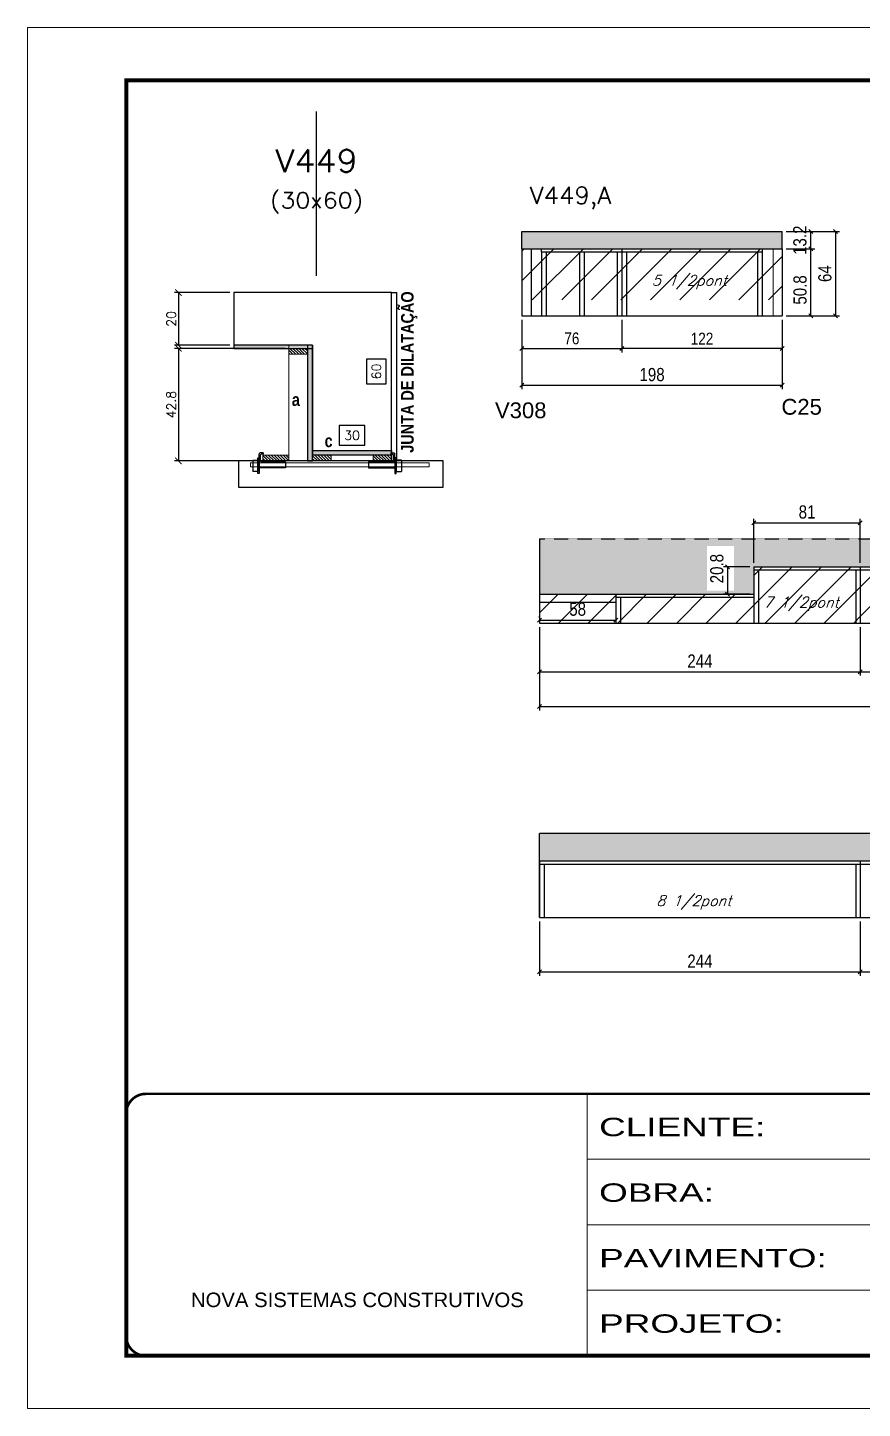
# Model space of a CAD drawing. Extents: x 137137 to 143418, y 10464 to 34486.
# Drawn here: x 138736 to 139371, y 27693 to 28743 of the extents above; entities that cross this region are included whole.
import ezdxf
from ezdxf.enums import TextEntityAlignment as Align

# ---------------------------------------------------------------- set-up
doc = ezdxf.new("R2010")
doc.units = 0
for name, pattern in [('CONTINUO', [0]), ('DASHED', [0.75, 0.5, -0.25]), ('HIDDEN', [0.375, 0.25, -0.125])]:
    doc.linetypes.add(name, pattern=pattern)
for name, color, linetype in [('5', 5, 'Continuous'), ('barrote', 251, 'Continuous'), ('COTA', 241, 'Continuous'), ('Cota Seção (2x)', 4, 'Continuous'), ('detalhes', 4, 'Continuous'), ('Painéis', 200, 'Continuous'), ('presilha', 1, 'Continuous'), ('Reaproveitamento', 251, 'Continuous'), ('SARR_2.2x7', 40, 'Continuous'), ('SARR_3.5x7', 81, 'Continuous'), ('texto', 7, 'Continuous'), ('Texto de Titulo', 7, 'Continuous'), ('Texto Qtd Sarr', 242, 'Continuous')]:
    doc.layers.add(name, color=color, linetype=linetype)
for name, color, linetype, lineweight in [('CONCRETO', 251, 'Continuous', 25), ('Folhas', 255, 'Continuous', 9), ('Hachura', 251, 'Continuous', 9), ('Madeira', 126, 'Continuous', 18), ('Sarr 2.2x7', 40, 'Continuous', 9), ('SARRAFO DE PRESSAO', 251, 'DASHED', 9), ('SCO-___-LAJ', 2, 'Continuous', 0), ('Texto Seção', 7, 'Continuous', 15)]:
    doc.layers.add(name, color=color, linetype=linetype, lineweight=lineweight)
doc.styles.add('ARIAL', font='arial.ttf')
doc.styles.add('COTA TECNICA', font='techl___.ttf', dxfattribs={"height": 10})
doc.styles.add('COTA TECNICA-50', font='techl___.ttf', dxfattribs={"height": 9})
doc.styles.add('REGUA-120', font='ROMANS.shx', dxfattribs={"height": 15})
doc.styles.add('Romans', font='romans.shx')
doc.styles.get("Standard").update_dxf_attribs({"font": 'arial.ttf'})
doc.styles.add('TECNICA', font='techb___.ttf', dxfattribs={"height": 10})
doc.styles.add('Tecnologia', font='')
doc.styles.get('Tecnologia').set_extended_font_data('Forgotten Futurist')
doc.dimstyles.new('COTA PAINEL-50', dxfattribs={"dimtxt": 9, "dimasz": 3, "dimexe": 3, "dimexo": 3, "dimgap": 3, "dimtad": 1, "dimdec": 1, "dimzin": 12, "dimdsep": 46, "dimtxsty": 'COTA TECNICA-50', "dimblk1": 'OBLIQUE', "dimblk2": 'OBLIQUE', "dimsah": 1, "dimcen": 0.9, "dimclrd": 4, "dimclre": 4, "dimclrt": 240, "dimadec": 1, "dimazin": 3, "dimtfac": 1, "dimtdec": 1, "dimtmove": 0, "dimatfit": 3, "dimfxl": 1, "dimtolj": 1, "dimtzin": 12, "dimarcsym": 0})
doc.dimstyles.new('Cota Seção (2x)', dxfattribs={"dimtxt": 7, "dimasz": 5, "dimexe": 3, "dimexo": 3, "dimgap": 2, "dimtad": 3, "dimdec": 1, "dimlfac": 0.5, "dimzin": 12, "dimdsep": 46, "dimtxsty": 'Romans', "dimblk": 'ARCHTICK', "dimcen": 0, "dimclrd": 4, "dimclre": 4, "dimclrt": 1, "dimadec": 1, "dimazin": 3, "dimtfac": 1, "dimtdec": 1, "dimtmove": 0, "dimatfit": 3, "dimldrblk": 'OBLIQUE', "dimfxl": 1, "dimtolj": 1, "dimtzin": 12, "dimarcsym": 0})
doc.dimstyles.new('Cota Seção interna', dxfattribs={"dimtxt": 7, "dimasz": 6, "dimexe": 0.18, "dimexo": 2, "dimgap": -4, "dimtad": 3, "dimdec": 1, "dimlfac": 0.5, "dimzin": 12, "dimdsep": 46, "dimtxsty": 'Romans', "dimblk": 'ARCHTICK', "dimcen": 0.09, "dimse1": 1, "dimse2": 1, "dimsd1": 1, "dimsd2": 1, "dimclrd": 180, "dimclre": 5, "dimclrt": 1, "dimadec": 0, "dimazin": 3, "dimtfac": 1, "dimtdec": 1, "dimtofl": 0, "dimtmove": 0, "dimatfit": 3, "dimldrblk": 'ARCHTICK', "dimfxl": 1, "dimtolj": 1, "dimtzin": 0, "dimarcsym": 0})
doc.dimstyles.new('PAINEL', dxfattribs={"dimtxt": 10, "dimasz": 3, "dimexe": 3, "dimexo": 3, "dimgap": 3, "dimtad": 1, "dimdec": 1, "dimzin": 12, "dimdsep": 46, "dimtxsty": 'COTA TECNICA', "dimblk1": 'OBLIQUE', "dimblk2": 'OBLIQUE', "dimsah": 1, "dimcen": 0.9, "dimclrd": 4, "dimclre": 4, "dimclrt": 240, "dimadec": 1, "dimazin": 3, "dimtfac": 1, "dimtdec": 1, "dimtmove": 0, "dimatfit": 3, "dimfxl": 1, "dimtolj": 1, "dimtzin": 12, "dimarcsym": 0})
pattern_1 = [(45, (9121.077, 1521.906), (-11.2253202, 11.2253202), [])]

# ---------------------------------------------------------------- blocks, each defined once
blk = doc.blocks.new('9999999999')
at = {"color": 30, "linetype": 'CONTINUO'}
for p, q in [((98564.6, 34230.2), (98564.6, 34429.4)), ((98564.6, 34379.6), (99584, 34379.6)), ((98564.6, 34329.8), (99488, 34329.8)), ((98564.6, 34280), (99488, 34280))]:
    blk.add_line(p, q, dxfattribs=at)
at = {"color": 30, "linetype": 'CONTINUO', "const_width": 2}
blk.add_lwpolyline([(99584, 34230.2), (99584, 34414.4, 0.414214), (99569, 34429.4), (98229, 34429.4, 0.414214), (98214, 34414.4), (98214, 34245.2, 0.414214), (98229, 34230.2), (99584, 34230.2)], format="xyb", dxfattribs=at)
at = {"layer": 'Folhas'}
blk.add_lwpolyline([(98139, 34190.2), (99624, 34190.2), (99624, 35240.2), (98139, 35240.2)], close=True, dxfattribs=at)
at = {"layer": 'Folhas', "color": 30, "const_width": 3}
blk.add_lwpolyline([(98214, 34230.2), (99584, 34230.2), (99584, 35200.2), (98214, 35200.2)], close=True, dxfattribs=at)
at = {"color": 7, "linetype": 'Continuous', "ltscale": 5, "style": 'ARIAL'}
blk.add_text('NOVA SISTEMAS CONSTRUTIVOS', height=11.059, dxfattribs=at).set_placement((98263.2, 34267.2))
at = {"layer": 'Folhas', "color": 7, "style": 'Tecnologia', "width": 1.5}
for s, p in [('CLIENTE:', (98573.7, 34397.2)), ('OBRA:', (98573.7, 34347.3)), ('PAVIMENTO:', (98573.7, 34297.5)), ('PROJETO:', (98573.7, 34247.7))]:
    blk.add_text(s, height=14, dxfattribs=at).set_placement(p)
blk = doc.blocks.new('titulo1')
at = {"layer": 'Defpoints', "color": 252, "linetype": 'HIDDEN', "ltscale": 2}
blk.add_line((0, 0), (0, 125), dxfattribs=at)
at = {"layer": 'Defpoints', "style": 'Romans', "oblique": 15}
blk.add_attdef('FOLHA', text='', height=10, dxfattribs=at).set_placement((0, 15.6), align=Align.MIDDLE_CENTER)
at = {"layer": 'Texto Qtd Sarr', "color": 3, "style": 'Romans', "oblique": 15}
for tag, height, p in [('TITULO', 17, (0, 71.4)), ('SEÇÃO', 12, (0, 41.5))]:
    blk.add_attdef(tag, text='', height=height, dxfattribs=at).set_placement(p, align=Align.MIDDLE_CENTER)
blk = doc.blocks.new('PRESILHA METÁLICA 1')
at = {"layer": 'presilha'}
for p, q in [((7.5, 10.6), (7.5, 19.9)), ((12, 21), (8.6, 21)), ((9, 11.6), (9, 18.9)), ((12, 19.5), (9.6, 19.5)), ((12, 21), (12, 19.5)), ((0, 13), (6, 13)), ((0, 13), (0, 0)), ((6, 0), (0, 0)), ((6, 15.5), (7.5, 15.5)), ((6, -2.5), (6, 15.5)), ((6, 13), (6, 0)), ((7.5, 15.5), (7.5, -2.5)), ((37.5, 4.1), (7.5, 4.1)), ((37.5, 11), (9.6, 11)), ((37.5, 11), (37.5, 4.1)), ((7.5, -2.5), (6, -2.5))]:
    blk.add_line(p, q, dxfattribs=at)
for centre, radius, start, end in [((8.6, 19.9), 1.14, 90, 180), ((9.6, 18.9), 0.57, 90, 180), ((9.6, 11.6), 0.57, 180, 270)]:
    blk.add_arc(centre, radius, start, end, dxfattribs=at)
blk = doc.blocks.new('*D460')
at = {"layer": 'Cota Seção (2x)', "color": 180, "lineweight": -2, "transparency": 16777216}
for p, q in [((138992.3, 28440.4), (138972.9, 28440.4)), ((138972.9, 28440.4), (138972.9, 28425.4)), ((138992.3, 28425.4), (138992.3, 28440.4)), ((138972.9, 28425.4), (138992.3, 28425.4))]:
    blk.add_line(p, q, dxfattribs=at)
at = {"layer": 'Defpoints', "color": 0, "transparency": 16777216}
for p in [(138952.6, 28413.4), (139012.6, 28421.4), (139012.6, 28413.4)]:
    blk.add_point(p, dxfattribs=at)
at = {"layer": 'Cota Seção (2x)', "color": 1, "transparency": 16777216, "insert": (138982.6, 28432.9), "char_height": 7, "attachment_point": 5, "style": 'Romans'}
blk.add_mtext('\\A1;30', dxfattribs=at)
blk = doc.blocks.new('_ArchTick')
at = {"color": 0, "linetype": 'ByBlock', "const_width": 0.15}
blk.add_lwpolyline([(-0.5, -0.5), (0.5, 0.5)], dxfattribs=at)
blk = doc.blocks.new('*D470')
at = {"layer": 'COTA', "color": 4, "lineweight": -2, "transparency": 16777216}
for p, q in [((138931.6, 28499), (138847.5, 28499)), ((138850.5, 28499), (138850.5, 28413.4)), ((138931.6, 28413.4), (138847.5, 28413.4))]:
    blk.add_line(p, q, dxfattribs=at)
at = {"layer": 'Defpoints', "color": 0, "transparency": 16777216}
for p in [(138934.6, 28499), (138850.5, 28413.4), (138934.6, 28413.4)]:
    blk.add_point(p, dxfattribs=at)
at = {"layer": 'COTA', "color": 4, "lineweight": -2, "transparency": 16777216, "xscale": 5, "yscale": 5, "zscale": 5}
for p, rotation in [((138850.5, 28499), 90), ((138850.5, 28413.4), 270)]:
    blk.add_blockref('_ArchTick', p, dxfattribs=dict(at, rotation=rotation))
at = {"layer": 'COTA', "color": 1, "transparency": 16777216, "insert": (138845, 28456.2), "char_height": 7, "attachment_point": 5, "rotation": 90, "style": 'Romans'}
blk.add_mtext('\\A1;42.8', dxfattribs=at)
blk = doc.blocks.new('_Oblique')
at = {"color": 0, "linetype": 'ByBlock', "lineweight": -2}
blk.add_line((-0.5, -0.5), (0.5, 0.5), dxfattribs=at)
blk = doc.blocks.new('*D471')
at = {"layer": 'COTA', "color": 4, "lineweight": -2, "transparency": 16777216}
for p, q in [((138889.6, 28541.4), (138847.5, 28541.4)), ((138850.5, 28541.4), (138850.5, 28501.4)), ((138889.6, 28501.4), (138847.5, 28501.4))]:
    blk.add_line(p, q, dxfattribs=at)
at = {"layer": 'Defpoints', "color": 0, "transparency": 16777216}
for p in [(138892.6, 28541.4), (138850.5, 28501.4), (138892.6, 28501.4)]:
    blk.add_point(p, dxfattribs=at)
at = {"layer": 'COTA', "color": 4, "lineweight": -2, "transparency": 16777216, "xscale": 5, "yscale": 5, "zscale": 5}
for p, rotation in [((138850.5, 28541.4), 90), ((138850.5, 28501.4), 270)]:
    blk.add_blockref('_ArchTick', p, dxfattribs=dict(at, rotation=rotation))
at = {"layer": 'COTA', "color": 1, "transparency": 16777216, "insert": (138845, 28521.4), "char_height": 7, "attachment_point": 5, "rotation": 90, "style": 'Romans'}
blk.add_mtext('\\A1;20', dxfattribs=at)
blk = doc.blocks.new('*D472')
at = {"layer": 'Cota Seção (2x)', "color": 180, "lineweight": -2, "transparency": 16777216}
for p, q in [((139008.6, 28490.9), (138993.6, 28490.9)), ((138993.6, 28490.9), (138993.6, 28471.9)), ((139008.6, 28471.9), (139008.6, 28490.9)), ((138993.6, 28471.9), (139008.6, 28471.9))]:
    blk.add_line(p, q, dxfattribs=at)
at = {"layer": 'Defpoints', "color": 0, "transparency": 16777216}
for p in [(139012.6, 28541.4), (139012.6, 28421.4), (139012.6, 28421.4)]:
    blk.add_point(p, dxfattribs=at)
at = {"layer": 'Cota Seção (2x)', "color": 1, "transparency": 16777216, "insert": (139001.1, 28481.4), "char_height": 7, "attachment_point": 5, "rotation": 90, "style": 'Romans'}
blk.add_mtext('\\A1;60', dxfattribs=at)
blk = doc.blocks.new('*D480')
at = {"layer": 'COTA', "color": 4, "linetype": 'ByBlock', "lineweight": -2, "transparency": 16777216}
for p, q in [((139125.2, 28287.1), (139125.2, 28250.1)), ((139369.2, 28287.1), (139369.2, 28250.1)), ((139125.2, 28253.1), (139369.2, 28253.1))]:
    blk.add_line(p, q, dxfattribs=at)
at = {"layer": 'Defpoints', "color": 0, "linetype": 'ByBlock', "transparency": 16777216}
for p in [(139125.2, 28290.1), (139369.2, 28290.1), (139369.2, 28253.1)]:
    blk.add_point(p, dxfattribs=at)
at = {"layer": 'COTA', "color": 4, "linetype": 'ByBlock', "lineweight": -2, "transparency": 16777216, "xscale": 3, "yscale": 3, "zscale": 3, "rotation": 180}
blk.add_blockref('_Oblique', (139125.2, 28253.1), dxfattribs=at)
at = {"layer": 'COTA', "color": 4, "linetype": 'ByBlock', "lineweight": -2, "transparency": 16777216, "xscale": 3, "yscale": 3, "zscale": 3}
blk.add_blockref('_Oblique', (139369.2, 28253.1), dxfattribs=at)
at = {"layer": 'COTA', "color": 240, "linetype": 'ByBlock', "transparency": 16777216, "insert": (139247.2, 28261.2), "char_height": 10, "attachment_point": 5, "style": 'COTA TECNICA'}
blk.add_mtext('\\A1;244', dxfattribs=at)
blk = doc.blocks.new('*D481')
at = {"layer": 'COTA', "color": 4, "linetype": 'ByBlock', "lineweight": -2, "transparency": 16777216}
for p, q in [((139369.2, 28287.1), (139369.2, 28250.1)), ((139613.2, 28287.1), (139613.2, 28250.1)), ((139369.2, 28253.1), (139613.2, 28253.1))]:
    blk.add_line(p, q, dxfattribs=at)
at = {"layer": 'Defpoints', "color": 0, "linetype": 'ByBlock', "transparency": 16777216}
for p in [(139369.2, 28290.1), (139613.2, 28290.1), (139613.2, 28253.1)]:
    blk.add_point(p, dxfattribs=at)
at = {"layer": 'COTA', "color": 4, "linetype": 'ByBlock', "lineweight": -2, "transparency": 16777216, "xscale": 3, "yscale": 3, "zscale": 3, "rotation": 180}
blk.add_blockref('_Oblique', (139369.2, 28253.1), dxfattribs=at)
at = {"layer": 'COTA', "color": 4, "linetype": 'ByBlock', "lineweight": -2, "transparency": 16777216, "xscale": 3, "yscale": 3, "zscale": 3}
blk.add_blockref('_Oblique', (139613.2, 28253.1), dxfattribs=at)
at = {"layer": 'COTA', "color": 240, "linetype": 'ByBlock', "transparency": 16777216, "insert": (139491.2, 28261.2), "char_height": 10, "attachment_point": 5, "style": 'COTA TECNICA'}
blk.add_mtext('\\A1;244', dxfattribs=at)
blk = doc.blocks.new('*D482')
at = {"layer": 'COTA', "color": 4, "linetype": 'ByBlock', "lineweight": -2, "transparency": 16777216}
for p, q in [((139285.2, 28332.9), (139265.2, 28332.9)), ((139268.2, 28332.9), (139268.2, 28312.1)), ((139285.2, 28312.1), (139265.2, 28312.1))]:
    blk.add_line(p, q, dxfattribs=at)
at = {"layer": 'Defpoints', "color": 0, "linetype": 'ByBlock', "transparency": 16777216}
for p in [(139288.2, 28332.9), (139268.2, 28312.1), (139288.2, 28312.1)]:
    blk.add_point(p, dxfattribs=at)
at = {"layer": 'COTA', "color": 4, "linetype": 'ByBlock', "lineweight": -2, "transparency": 16777216, "xscale": 3, "yscale": 3, "zscale": 3}
for p, rotation in [((139268.2, 28332.9), 90), ((139268.2, 28312.1), 270)]:
    blk.add_blockref('_Oblique', p, dxfattribs=dict(at, rotation=rotation))
at = {"layer": 'COTA', "color": 240, "linetype": 'ByBlock', "transparency": 16777216, "insert": (139260.1, 28331.5), "char_height": 10, "attachment_point": 5, "rotation": 90, "style": 'COTA TECNICA'}
blk.add_mtext('\\A1;20.8', dxfattribs=at)
blk = doc.blocks.new('*D483')
at = {"layer": 'COTA', "color": 4, "linetype": 'ByBlock', "lineweight": -2, "transparency": 16777216}
for p, q in [((139183.2, 28298.1), (139183.2, 28289.4)), ((139125.2, 28294.1), (139125.2, 28295.4)), ((139125.2, 28292.4), (139183.2, 28292.4))]:
    blk.add_line(p, q, dxfattribs=at)
at = {"layer": 'Defpoints', "color": 0, "linetype": 'ByBlock', "transparency": 16777216}
for p in [(139183.2, 28301.1), (139125.2, 28291.1), (139183.2, 28292.4)]:
    blk.add_point(p, dxfattribs=at)
at = {"layer": 'COTA', "color": 4, "linetype": 'ByBlock', "lineweight": -2, "transparency": 16777216, "xscale": 3, "yscale": 3, "zscale": 3, "rotation": 180}
blk.add_blockref('_Oblique', (139125.2, 28292.4), dxfattribs=at)
at = {"layer": 'COTA', "color": 4, "linetype": 'ByBlock', "lineweight": -2, "transparency": 16777216, "xscale": 3, "yscale": 3, "zscale": 3}
blk.add_blockref('_Oblique', (139183.2, 28292.4), dxfattribs=at)
at = {"layer": 'COTA', "color": 240, "linetype": 'ByBlock', "transparency": 16777216, "insert": (139154.2, 28300.6), "char_height": 10, "attachment_point": 5, "style": 'COTA TECNICA'}
blk.add_mtext('\\A1;58', dxfattribs=at)
blk = doc.blocks.new('*D484')
at = {"layer": 'COTA', "color": 4, "linetype": 'ByBlock', "lineweight": -2, "transparency": 16777216}
for p, q in [((139288.2, 28335.9), (139288.2, 28369.4)), ((139288.2, 28366.4), (139369.2, 28366.4)), ((139369.2, 28335.9), (139369.2, 28369.4))]:
    blk.add_line(p, q, dxfattribs=at)
at = {"layer": 'Defpoints', "color": 0, "linetype": 'ByBlock', "transparency": 16777216}
for p in [(139369.2, 28366.4), (139288.2, 28332.9), (139369.2, 28332.9)]:
    blk.add_point(p, dxfattribs=at)
at = {"layer": 'COTA', "color": 4, "linetype": 'ByBlock', "lineweight": -2, "transparency": 16777216, "xscale": 3, "yscale": 3, "zscale": 3, "rotation": 180}
blk.add_blockref('_Oblique', (139288.2, 28366.4), dxfattribs=at)
at = {"layer": 'COTA', "color": 4, "linetype": 'ByBlock', "lineweight": -2, "transparency": 16777216, "xscale": 3, "yscale": 3, "zscale": 3}
blk.add_blockref('_Oblique', (139369.2, 28366.4), dxfattribs=at)
at = {"layer": 'COTA', "color": 240, "linetype": 'ByBlock', "transparency": 16777216, "insert": (139328.7, 28374.5), "char_height": 10, "attachment_point": 5, "style": 'COTA TECNICA'}
blk.add_mtext('\\A1;81', dxfattribs=at)
blk = doc.blocks.new('*D465')
at = {"layer": 'COTA', "color": 4, "linetype": 'ByBlock', "lineweight": -2, "transparency": 16777216}
for p, q in [((139111.8, 28520.8), (139111.8, 28467.9)), ((139309.8, 28520.8), (139309.8, 28467.9)), ((139111.8, 28470.9), (139309.8, 28470.9))]:
    blk.add_line(p, q, dxfattribs=at)
at = {"layer": 'Defpoints', "color": 0, "linetype": 'ByBlock', "transparency": 16777216}
for p in [(139111.8, 28523.8), (139309.8, 28523.8), (139309.8, 28470.9)]:
    blk.add_point(p, dxfattribs=at)
at = {"layer": 'COTA', "color": 4, "linetype": 'ByBlock', "lineweight": -2, "transparency": 16777216, "xscale": 3, "yscale": 3, "zscale": 3, "rotation": 180}
blk.add_blockref('_Oblique', (139111.8, 28470.9), dxfattribs=at)
at = {"layer": 'COTA', "color": 4, "linetype": 'ByBlock', "lineweight": -2, "transparency": 16777216, "xscale": 3, "yscale": 3, "zscale": 3}
blk.add_blockref('_Oblique', (139309.8, 28470.9), dxfattribs=at)
at = {"layer": 'COTA', "color": 240, "linetype": 'ByBlock', "transparency": 16777216, "insert": (139210.8, 28479), "char_height": 10, "attachment_point": 5, "style": 'COTA TECNICA'}
blk.add_mtext('\\A1;198', dxfattribs=at)
blk = doc.blocks.new('*D466')
at = {"layer": 'COTA', "color": 4, "linetype": 'ByBlock', "lineweight": -2, "transparency": 16777216}
for p, q in [((139187.8, 28520.8), (139187.8, 28495.9)), ((139309.8, 28520.8), (139309.8, 28495.9)), ((139309.8, 28498.9), (139187.8, 28498.9))]:
    blk.add_line(p, q, dxfattribs=at)
at = {"layer": 'Defpoints', "color": 0, "linetype": 'ByBlock', "transparency": 16777216}
for p in [(139187.8, 28523.8), (139309.8, 28523.8), (139187.8, 28498.9)]:
    blk.add_point(p, dxfattribs=at)
at = {"layer": 'COTA', "color": 4, "linetype": 'ByBlock', "lineweight": -2, "transparency": 16777216, "xscale": 3, "yscale": 3, "zscale": 3, "rotation": 180}
blk.add_blockref('_Oblique', (139187.8, 28498.9), dxfattribs=at)
at = {"layer": 'COTA', "color": 4, "linetype": 'ByBlock', "lineweight": -2, "transparency": 16777216, "xscale": 3, "yscale": 3, "zscale": 3}
blk.add_blockref('_Oblique', (139309.8, 28498.9), dxfattribs=at)
at = {"layer": 'COTA', "color": 240, "linetype": 'ByBlock', "transparency": 16777216, "insert": (139248.8, 28506.4), "char_height": 9, "attachment_point": 5, "style": 'COTA TECNICA-50'}
blk.add_mtext('\\A1;122', dxfattribs=at)
blk = doc.blocks.new('*D467')
at = {"layer": 'COTA', "color": 4, "linetype": 'ByBlock', "lineweight": -2, "transparency": 16777216}
for p, q in [((139111.8, 28520.8), (139111.8, 28495.9)), ((139187.8, 28520.8), (139187.8, 28495.9)), ((139111.8, 28498.9), (139187.8, 28498.9))]:
    blk.add_line(p, q, dxfattribs=at)
at = {"layer": 'Defpoints', "color": 0, "linetype": 'ByBlock', "transparency": 16777216}
for p in [(139111.8, 28523.8), (139187.8, 28523.8), (139187.8, 28498.9)]:
    blk.add_point(p, dxfattribs=at)
at = {"layer": 'COTA', "color": 4, "linetype": 'ByBlock', "lineweight": -2, "transparency": 16777216, "xscale": 3, "yscale": 3, "zscale": 3, "rotation": 180}
blk.add_blockref('_Oblique', (139111.8, 28498.9), dxfattribs=at)
at = {"layer": 'COTA', "color": 4, "linetype": 'ByBlock', "lineweight": -2, "transparency": 16777216, "xscale": 3, "yscale": 3, "zscale": 3}
blk.add_blockref('_Oblique', (139187.8, 28498.9), dxfattribs=at)
at = {"layer": 'COTA', "color": 240, "linetype": 'ByBlock', "transparency": 16777216, "insert": (139149.8, 28506.5), "char_height": 9, "attachment_point": 5, "style": 'COTA TECNICA-50'}
blk.add_mtext('\\A1;76', dxfattribs=at)
blk = doc.blocks.new('*D469')
at = {"layer": 'COTA', "color": 4, "linetype": 'ByBlock', "lineweight": -2, "transparency": 16777216}
for p, q in [((139125.2, 28287.1), (139125.2, 28223.7)), ((139801.2, 28287.1), (139801.2, 28223.7)), ((139125.2, 28226.7), (139801.2, 28226.7))]:
    blk.add_line(p, q, dxfattribs=at)
at = {"layer": 'Defpoints', "color": 0, "linetype": 'ByBlock', "transparency": 16777216}
for p in [(139125.2, 28290.1), (139801.2, 28290.1), (139801.2, 28226.7)]:
    blk.add_point(p, dxfattribs=at)
at = {"layer": 'COTA', "color": 4, "linetype": 'ByBlock', "lineweight": -2, "transparency": 16777216, "xscale": 3, "yscale": 3, "zscale": 3, "rotation": 180}
blk.add_blockref('_Oblique', (139125.2, 28226.7), dxfattribs=at)
at = {"layer": 'COTA', "color": 4, "linetype": 'ByBlock', "lineweight": -2, "transparency": 16777216, "xscale": 3, "yscale": 3, "zscale": 3}
blk.add_blockref('_Oblique', (139801.2, 28226.7), dxfattribs=at)
at = {"layer": 'COTA', "color": 240, "linetype": 'ByBlock', "transparency": 16777216, "insert": (139463.2, 28234.2), "char_height": 9, "attachment_point": 5, "style": 'COTA TECNICA-50'}
blk.add_mtext('\\A1;676', dxfattribs=at)
blk = doc.blocks.new('*D1013')
at = {"layer": 'COTA', "color": 4, "lineweight": -2, "ltscale": 25, "transparency": 16777216}
for p, q in [((139312.8, 28574.6), (139334.5, 28574.6)), ((139331.5, 28523.8), (139331.5, 28574.6)), ((139312.8, 28523.8), (139334.5, 28523.8))]:
    blk.add_line(p, q, dxfattribs=at)
at = {"layer": 'Defpoints', "color": 0, "ltscale": 25, "transparency": 16777216}
for p in [(139309.8, 28574.6), (139331.5, 28574.6), (139309.8, 28523.8)]:
    blk.add_point(p, dxfattribs=at)
at = {"layer": 'COTA', "color": 4, "lineweight": -2, "ltscale": 25, "transparency": 16777216, "xscale": 3, "yscale": 3, "zscale": 3}
for p, rotation in [((139331.5, 28574.6), 90), ((139331.5, 28523.8), 270)]:
    blk.add_blockref('_Oblique', p, dxfattribs=dict(at, rotation=rotation))
at = {"layer": 'COTA', "color": 240, "ltscale": 25, "transparency": 16777216, "insert": (139323.4, 28543.4), "char_height": 10, "attachment_point": 5, "rotation": 90, "style": 'COTA TECNICA'}
blk.add_mtext('\\A1;50.8', dxfattribs=at)
blk = doc.blocks.new('*D1014')
at = {"layer": 'COTA', "color": 4, "lineweight": -2, "ltscale": 25, "transparency": 16777216}
for p, q in [((139312.8, 28587.8), (139334.5, 28587.8)), ((139331.5, 28574.6), (139331.5, 28587.8)), ((139312.8, 28574.6), (139334.5, 28574.6))]:
    blk.add_line(p, q, dxfattribs=at)
at = {"layer": 'Defpoints', "color": 0, "ltscale": 25, "transparency": 16777216}
for p in [(139309.8, 28587.8), (139331.5, 28587.8), (139309.8, 28574.6)]:
    blk.add_point(p, dxfattribs=at)
at = {"layer": 'COTA', "color": 4, "lineweight": -2, "ltscale": 25, "transparency": 16777216, "xscale": 3, "yscale": 3, "zscale": 3}
for p, rotation in [((139331.5, 28587.8), 90), ((139331.5, 28574.6), 270)]:
    blk.add_blockref('_Oblique', p, dxfattribs=dict(at, rotation=rotation))
at = {"layer": 'COTA', "color": 240, "ltscale": 25, "transparency": 16777216, "insert": (139323.3, 28581.2), "char_height": 10, "attachment_point": 5, "rotation": 90, "style": 'COTA TECNICA'}
blk.add_mtext('\\A1;13.2', dxfattribs=at)
blk = doc.blocks.new('*D1016')
at = {"layer": 'COTA', "color": 4, "lineweight": -2, "ltscale": 25, "transparency": 16777216}
for p, q in [((139125.2, 28063.2), (139125.2, 28021.9)), ((139369.2, 28063.2), (139369.2, 28021.9)), ((139125.2, 28024.9), (139369.2, 28024.9))]:
    blk.add_line(p, q, dxfattribs=at)
at = {"layer": 'Defpoints', "color": 0, "ltscale": 25, "transparency": 16777216}
for p in [(139125.2, 28066.2), (139369.2, 28066.2), (139369.2, 28024.9)]:
    blk.add_point(p, dxfattribs=at)
at = {"layer": 'COTA', "color": 4, "lineweight": -2, "ltscale": 25, "transparency": 16777216, "xscale": 3, "yscale": 3, "zscale": 3, "rotation": 180}
blk.add_blockref('_Oblique', (139125.2, 28024.9), dxfattribs=at)
at = {"layer": 'COTA', "color": 4, "lineweight": -2, "ltscale": 25, "transparency": 16777216, "xscale": 3, "yscale": 3, "zscale": 3}
blk.add_blockref('_Oblique', (139369.2, 28024.9), dxfattribs=at)
at = {"layer": 'COTA', "color": 240, "ltscale": 25, "transparency": 16777216, "insert": (139247.2, 28033), "char_height": 10, "attachment_point": 5, "style": 'COTA TECNICA'}
blk.add_mtext('\\A1;244', dxfattribs=at)
blk = doc.blocks.new('*D1017')
at = {"layer": 'COTA', "color": 4, "lineweight": -2, "ltscale": 25, "transparency": 16777216}
for p, q in [((139369.2, 28063.2), (139369.2, 28021.9)), ((139613.2, 28063.2), (139613.2, 28021.9)), ((139369.2, 28024.9), (139613.2, 28024.9))]:
    blk.add_line(p, q, dxfattribs=at)
at = {"layer": 'Defpoints', "color": 0, "ltscale": 25, "transparency": 16777216}
for p in [(139369.2, 28066.2), (139613.2, 28066.2), (139613.2, 28024.9)]:
    blk.add_point(p, dxfattribs=at)
at = {"layer": 'COTA', "color": 4, "lineweight": -2, "ltscale": 25, "transparency": 16777216, "xscale": 3, "yscale": 3, "zscale": 3, "rotation": 180}
blk.add_blockref('_Oblique', (139369.2, 28024.9), dxfattribs=at)
at = {"layer": 'COTA', "color": 4, "lineweight": -2, "ltscale": 25, "transparency": 16777216, "xscale": 3, "yscale": 3, "zscale": 3}
blk.add_blockref('_Oblique', (139613.2, 28024.9), dxfattribs=at)
at = {"layer": 'COTA', "color": 240, "ltscale": 25, "transparency": 16777216, "insert": (139491.2, 28033), "char_height": 10, "attachment_point": 5, "style": 'COTA TECNICA'}
blk.add_mtext('\\A1;244', dxfattribs=at)
blk = doc.blocks.new('*D1063')
at = {"layer": 'COTA', "color": 4, "lineweight": -2, "ltscale": 25, "transparency": 16777216}
for p, q in [((139312.8, 28587.8), (139353.4, 28587.8)), ((139350.4, 28587.8), (139350.4, 28523.8)), ((139312.8, 28523.8), (139353.4, 28523.8))]:
    blk.add_line(p, q, dxfattribs=at)
at = {"layer": 'Defpoints', "color": 0, "ltscale": 25, "transparency": 16777216}
for p in [(139309.8, 28587.8), (139309.8, 28523.8), (139350.4, 28523.8)]:
    blk.add_point(p, dxfattribs=at)
at = {"layer": 'COTA', "color": 4, "lineweight": -2, "ltscale": 25, "transparency": 16777216, "xscale": 3, "yscale": 3, "zscale": 3}
for p, rotation in [((139350.4, 28587.8), 90), ((139350.4, 28523.8), 270)]:
    blk.add_blockref('_Oblique', p, dxfattribs=dict(at, rotation=rotation))
at = {"layer": 'COTA', "color": 240, "ltscale": 25, "transparency": 16777216, "insert": (139342.3, 28555.8), "char_height": 10, "attachment_point": 5, "rotation": 90, "style": 'COTA TECNICA'}
blk.add_mtext('\\A1;64', dxfattribs=at)

msp = doc.modelspace()

# ---------------------------------------------------------------- hatches: boundary and pattern name
at = {"layer": 'COTA', "linetype": 'ByBlock'}
h = msp.add_hatch(dxfattribs=at)
h.set_pattern_fill('AR-CONC', color=256, scale=0.03)
h.set_pattern_definition([(50, (11409.4614, 1763.6672), (5.46554007, -0.47817257), [0.5715, -6.2865]), (355, (11409.4614, 1763.667), (-1.05730264, 5.73170536), [0.4572, -5.02921753]), (100.4514447, (11409.917, 1763.6274), (4.40823741, 5.25353256), [0.48570026, -5.34270734]), (46.1842, (11409.4614, 1765.191), (8.13237123, -1.26126984), [0.85725, -9.42975]), (96.6355576, (11410.139, 1765.086), (7.122124, 7.42278374), [0.7285507, -8.01406824]), (351.184151, (11409.461, 1765.191), (7.122124, 7.42278374), [0.685799, -7.54379196]), (21, (11410.2234, 1764.8102), (4.54843174, -3.06795595), [0.5715, -6.2865]), (326, (11410.2234, 1764.81), (1.85406085, 5.52563898), [0.4572, -5.0292]), (71.451445, (11410.6024, 1764.5546), (6.40249258, 2.45768307), [0.48570026, -5.34269813]), (37.5, (11409.4614, 1763.6672), (0.092658098, 2.536651166), [0, -4.96824, 0, -5.1054, 0, -5.04825]), (7.5, (11409.4614, 1763.6672), (2.004589875, 3.005417245), [0, -2.91084, 0, -4.85394, 0, -1.92405]), (327.5, (11407.7621, 1763.6672), (4.067717855, -0.17186232), [0, -1.905, 0, -5.9436, 0, -7.8867]), (317.5, (11407, 1763.6672), (4.44387544, 0.76279473), [0, -2.4765, 0, -3.94716, 0, -5.6007])])
h.paths.add_polyline_path([(139111.82, 28574.65), (139111.82, 28587.85), (139309.82, 28587.85), (139309.82, 28574.65)])
h = msp.add_hatch(dxfattribs=at)
h.set_pattern_fill('AR-CONC', color=256, scale=0.03)
h.set_pattern_definition([(50, (9121.0773, 1521.9063), (5.46554007, -0.47817257), [0.5715, -6.2865]), (355, (9121.0773, 1521.9063), (-1.05730264, 5.73170536), [0.4572, -5.02921753]), (100.4514447, (9121.533, 1521.8665), (4.40823741, 5.25353256), [0.48570026, -5.34270734]), (46.1842, (9121.0773, 1523.43), (8.13237123, -1.26126984), [0.85725, -9.42975]), (96.6355576, (9121.755, 1523.325), (7.122124, 7.42278374), [0.7285507, -8.01406824]), (351.184151, (9121.077, 1523.43), (7.122124, 7.42278374), [0.685799, -7.54379196]), (21, (9121.8393, 1523.0493), (4.54843174, -3.06795595), [0.5715, -6.2865]), (326, (9121.8393, 1523.0493), (1.85406085, 5.52563898), [0.4572, -5.0292]), (71.451445, (9122.2184, 1522.7937), (6.40249258, 2.45768307), [0.48570026, -5.34269813]), (37.5, (9121.0773, 1521.9063), (0.092658098, 2.536651166), [0, -4.96824, 0, -5.1054, 0, -5.04825]), (7.5, (9121.0773, 1521.9063), (2.004589875, 3.005417245), [0, -2.91084, 0, -4.85394, 0, -1.92405]), (327.5, (9119.378, 1521.9063), (4.067717855, -0.17186232), [0, -1.905, 0, -5.9436, 0, -7.8867]), (317.5, (9118.616, 1521.9063), (4.44387544, 0.76279473), [0, -2.4765, 0, -3.94716, 0, -5.6007])])
h.paths.add_polyline_path([(139801.21, 28312.08), (139682.21, 28312.08), (139682.21, 28332.88), (139613.21, 28332.88), (139288.21, 28332.88), (139288.21, 28312.08), (139125.21, 28312.08), (139125.21, 28354.08), (139613.21, 28354.08), (140053.71, 28354.08), (140053.71, 28332.88), (139950.21, 28332.88), (139950.21, 28312.08), (139831.21, 28312.08), (139831.21, 28290.15), (139801.21, 28290.15)])
h.paths.add_polyline_path([(139902.4, 28325.77), (139879.59, 28325.77), (139879.59, 28346.35), (139902.4, 28346.35)], flags=16)
h.paths.add_polyline_path([(139753.4, 28325.77), (139730.59, 28325.77), (139730.59, 28346.35), (139753.4, 28346.35)], flags=16)
h.paths.add_polyline_path([(139252.56, 28314.77), (139252.56, 28348.71), (139273.15, 28348.71), (139273.15, 28314.77)], flags=16)
h = msp.add_hatch(dxfattribs=at)
h.set_pattern_fill('AR-CONC', color=256, scale=0.03)
h.set_pattern_definition([(50, (1598.5, 35.5868), (5.46554007, -0.47817257), [0.5715, -6.2865]), (355, (1598.5, 35.587), (-1.05730264, 5.73170536), [0.4572, -5.02921753]), (100.4514447, (1598.9555, 35.547), (4.40823741, 5.25353256), [0.48570026, -5.34270734]), (46.1842, (1598.5, 37.111), (8.13237123, -1.26126984), [0.85725, -9.42975]), (96.6355576, (1599.178, 37.006), (7.122124, 7.42278374), [0.7285507, -8.01406824]), (351.184151, (1598.5, 37.111), (7.122124, 7.42278374), [0.685799, -7.54379196]), (21, (1599.262, 36.7298), (4.54843174, -3.06795595), [0.5715, -6.2865]), (326, (1599.262, 36.73), (1.85406085, 5.52563898), [0.4572, -5.0292]), (71.451445, (1599.641, 36.474), (6.40249258, 2.45768307), [0.48570026, -5.34269813]), (37.5, (1598.5, 35.5868), (0.092658098, 2.536651166), [0, -4.96824, 0, -5.1054, 0, -5.04825]), (7.5, (1598.5, 35.5868), (2.004589875, 3.005417245), [0, -2.91084, 0, -4.85394, 0, -1.92405]), (327.5, (1596.8007, 35.5868), (4.067717855, -0.17186232), [0, -1.905, 0, -5.9436, 0, -7.8867]), (317.5, (1596.0387, 35.5868), (4.44387544, 0.76279473), [0, -2.4765, 0, -3.94716, 0, -5.6007])])
h.paths.add_polyline_path([(139876.71, 28108.98), (139876.71, 28130.18), (139125.21, 28130.18), (139125.21, 28108.98)])
at = {"layer": 'Hachura'}
h = msp.add_hatch(color=256, dxfattribs=at)
h.dxf.hatch_style = 1
h.paths.add_polyline_path([(138952.62, 28498.99), (138952.62, 28501.39), (138892.62, 28501.39), (138892.62, 28498.99)])
h = msp.add_hatch(dxfattribs=at)
h.set_pattern_fill('ANSI31', color=256, scale=0.5, angle=270, style=0)
h.set_pattern_definition([(315, (161840.4332, 20191.3437), (1.12253202, 1.12253202), [])])
h.paths.add_polyline_path([(138934.61, 28494.59), (138934.61, 28498.99), (138948.61, 28498.99), (138948.61, 28494.59)])
h = msp.add_hatch(color=256, dxfattribs=at)
h.dxf.hatch_style = 1
h.paths.add_polyline_path([(138952.61, 28501.39), (138948.61, 28501.39), (138948.61, 28413.39), (138952.61, 28413.39)])
h = msp.add_hatch(dxfattribs=at)
h.set_pattern_fill('ANSI31', color=256, scale=0.5, angle=270, style=0)
h.set_pattern_definition([(315, (161806.4332, 20183.7437), (1.12253202, 1.12253202), [])])
h.paths.add_polyline_path([(138934.61, 28413.39), (138934.61, 28417.79), (138914.61, 28417.79), (138914.61, 28413.39)])
h = msp.add_hatch(color=256, dxfattribs=at)
h.dxf.hatch_style = 1
h.paths.add_polyline_path([(138952.62, 28417.79), (138952.62, 28421.39), (139012.58, 28421.39), (139012.58, 28417.79)])
h = msp.add_hatch(dxfattribs=at)
h.set_pattern_fill('ANSI31', color=256, scale=0.5, angle=270, style=0)
h.set_pattern_definition([(315, (161909.2352, 20183.7437), (1.12253202, 1.12253202), [])])
h.paths.add_polyline_path([(138952.62, 28413.39), (138952.62, 28417.79), (138966.62, 28417.79), (138966.62, 28413.39)])
h = msp.add_hatch(dxfattribs=at)
h.set_pattern_fill('ANSI31', color=256, scale=0.5, angle=270, style=0)
h.set_pattern_definition([(315, (161955.1984, 20183.7437), (1.12253202, 1.12253202), [])])
h.paths.add_polyline_path([(138998.58, 28413.39), (138998.58, 28417.79), (139012.58, 28417.79), (139012.58, 28413.39)])
at = {"layer": 'Reaproveitamento', "linetype": 'ByBlock'}
h = msp.add_hatch(dxfattribs=at)
h.set_pattern_fill('ANSI31', color=256, scale=5)
h.set_pattern_definition([(45, (11409.461, 1763.667), (-11.2253202, 11.2253202), [])])
h.paths.add_polyline_path([(139111.82, 28535.85), (139111.82, 28574.65), (139309.82, 28574.65), (139309.82, 28535.85)])
h = msp.add_hatch(dxfattribs=at)
h.set_pattern_fill('ANSI31', color=256, scale=5)
h.set_pattern_definition(pattern_1)
h.paths.add_polyline_path([(139288.21, 28290.08), (139169.21, 28290.08), (139125.21, 28290.08), (139125.21, 28312.08), (139288.21, 28312.08), (139288.21, 28332.88), (139369.21, 28332.88), (139369.21, 28290.08)])
h = msp.add_hatch(dxfattribs=at)
h.set_pattern_fill('ANSI31', color=256, scale=5)
h.set_pattern_definition(pattern_1)
h.paths.add_polyline_path([(139613.21, 28290.08), (139613.21, 28332.88), (139369.21, 28332.88), (139369.21, 28290.08)])

# ---------------------------------------------------------------- linework, layer by layer
at = {"layer": 'barrote'}
msp.add_lwpolyline([(138896.25, 28393.39), (139051.9, 28393.39), (139051.9, 28413.39), (138896.25, 28413.39)], close=True, dxfattribs=at)
at = {"layer": 'CONCRETO'}
for p, q in [((139012.61, 28413.39), (139012.61, 28541.39)), ((139012.61, 28541.39), (139016.61, 28541.39)), ((139016.61, 28413.39), (139016.61, 28541.39))]:
    msp.add_line(p, q, dxfattribs=at)
msp.add_lwpolyline([(138952.61, 28501.39), (138952.61, 28417.79), (138952.62, 28417.79), (138952.62, 28421.39), (139012.61, 28421.39), (139012.61, 28501.39), (139012.61, 28501.39), (139012.61, 28541.39), (139012.61, 28541.39), (139012.61, 28541.39), (138952.61, 28541.39), (138892.62, 28541.39), (138892.62, 28501.39)], dxfattribs=at)
at = {"layer": 'COTA', "linetype": 'ByBlock'}
for p, q in [((139111.82, 28587.85), (139309.82, 28587.85)), ((139111.82, 28574.65), (139111.82, 28587.85)), ((139309.82, 28574.65), (139309.82, 28587.85)), ((139125.21, 28354.08), (139125.21, 28312.08)), ((139876.71, 28130.18), (139125.21, 28130.18)), ((139125.21, 28108.98), (139125.21, 28130.18))]:
    msp.add_line(p, q, dxfattribs=at)
at = {"layer": 'COTA', "linetype": 'DASHED', "ltscale": 0.3}
msp.add_line((139125.21, 28354.08), (139613.21, 28354.08), dxfattribs=at)
at = {"layer": 'Madeira'}
for points in [[(138934.61, 28501.39), (138948.61, 28501.39), (138948.61, 28413.39), (138934.61, 28413.39)], [(138934.61, 28494.59), (138934.61, 28498.99), (138948.61, 28498.99), (138948.61, 28494.59)], [(138934.61, 28413.39), (138934.61, 28417.79), (138914.61, 28417.79), (138914.61, 28413.39)], [(138952.62, 28413.39), (138952.62, 28417.79), (138966.62, 28417.79), (138966.62, 28413.39)], [(138998.58, 28413.39), (138998.58, 28417.79), (139012.58, 28417.79), (139012.58, 28413.39)]]:
    msp.add_lwpolyline(points, close=True, dxfattribs=at)
at = {"layer": 'Painéis', "linetype": 'ByBlock'}
for p, q in [((139111.82, 28574.65), (139309.82, 28574.65)), ((139111.82, 28574.65), (139111.82, 28523.85)), ((139187.82, 28574.65), (139187.82, 28523.85)), ((139309.82, 28574.65), (139309.82, 28523.85)), ((139309.82, 28574.65), (139309.82, 28523.85)), ((139111.82, 28523.85), (139309.82, 28523.85)), ((139288.21, 28332.88), (139613.21, 28332.88)), ((139288.21, 28332.88), (139288.21, 28312.08)), ((139369.21, 28332.88), (139369.21, 28290.08)), ((139125.21, 28312.08), (139288.21, 28312.08)), ((139125.21, 28312.08), (139125.21, 28290.08)), ((139168.21, 28312.08), (139169.21, 28312.08)), ((139125.21, 28290.08), (139169.21, 28290.08)), ((139169.21, 28290.08), (139288.21, 28290.08)), ((139288.21, 28290.08), (139613.21, 28290.08))]:
    msp.add_line(p, q, dxfattribs=at)
at = {"layer": 'Painéis', "ltscale": 25}
for p, q in [((139876.71, 28108.98), (139125.21, 28108.98)), ((139125.21, 28108.98), (139125.21, 28066.18)), ((139369.21, 28108.98), (139369.21, 28066.18)), ((139125.21, 28066.18), (139876.71, 28066.18))]:
    msp.add_line(p, q, dxfattribs=at)
at = {"layer": 'Painéis'}
for points in [[(138952.62, 28498.99), (138952.62, 28501.39), (138892.62, 28501.39), (138892.62, 28498.99)], [(138952.61, 28501.39), (138948.61, 28501.39), (138948.61, 28413.39), (138952.61, 28413.39)], [(138952.62, 28417.79), (138952.62, 28421.39), (139012.58, 28421.39), (139012.58, 28417.79)]]:
    msp.add_lwpolyline(points, close=True, dxfattribs=at)
at = {"layer": 'Sarr 2.2x7'}
msp.add_line((139302.82, 28574.65), (139302.82, 28523.85), dxfattribs=at)
at = {"layer": 'SARR_2.2x7', "linetype": 'Continuous'}
for p, q in [((139118.82, 28574.65), (139118.82, 28523.85)), ((139126.82, 28572.45), (139126.82, 28574.65)), ((139126.82, 28572.45), (139187.82, 28572.45)), ((139187.82, 28572.45), (139294.82, 28572.45)), ((139294.82, 28572.45), (139294.82, 28574.65)), ((139288.21, 28330.68), (139369.21, 28330.68)), ((139369.21, 28330.68), (139613.21, 28330.68)), ((139183.21, 28309.88), (139288.21, 28309.88)), ((139125.21, 28306.08), (139183.21, 28306.08)), ((139125.21, 28106.78), (139369.21, 28106.78)), ((139369.21, 28106.78), (139613.21, 28106.78))]:
    msp.add_line(p, q, dxfattribs=at)
at = {"layer": 'SARR_3.5x7'}
for p, q in [((139126.82, 28572.45), (139126.82, 28523.85)), ((139130.32, 28572.45), (139130.32, 28523.85)), ((139155.57, 28572.45), (139155.57, 28523.85)), ((139159.07, 28572.45), (139159.07, 28523.85)), ((139184.28, 28572.45), (139184.28, 28523.85)), ((139191.28, 28572.45), (139191.28, 28523.85)), ((139291.32, 28523.85), (139291.32, 28572.45)), ((139294.82, 28523.85), (139294.82, 28572.45)), ((139288.21, 28330.68), (139288.21, 28290.08)), ((139291.66, 28330.68), (139291.66, 28290.08)), ((139365.71, 28330.68), (139365.71, 28290.08)), ((139183.21, 28312.08), (139183.21, 28290.08)), ((139186.75, 28309.9), (139186.75, 28290.1)), ((139125.21, 28066.18), (139125.21, 28108.98)), ((139128.66, 28106.78), (139128.66, 28066.18)), ((139365.71, 28106.78), (139365.71, 28066.18))]:
    msp.add_line(p, q, dxfattribs=at)
at = {"layer": 'SCO-___-LAJ', "color": 1}
msp.add_lwpolyline([(138905.25, 28412.05), (139041.23, 28412.05), (139041.23, 28408.85), (138905.25, 28408.85)], close=True, dxfattribs=at)

# ---------------------------------------------------------------- block references
at = {"layer": 'presilha', "yscale": 0.6666666666666666, "zscale": 0.6666666666666666}
for p, xscale in [((138907.04, 28405.42), 0.6666666666666666), ((139020.16, 28405.42), -0.6666666666666666)]:
    msp.add_blockref('PRESILHA METÁLICA 1', p, dxfattribs=dict(at, xscale=xscale))
at = {"layer": 'SARRAFO DE PRESSAO', "color": 6, "linetype": 'ByBlock'}
msp.add_blockref('9999999999', (40596.81, -6497.3), dxfattribs=at)
at = {"layer": 'Texto Seção'}
ref = msp.add_blockref('titulo1', (138955.6, 28554.09), dxfattribs=at)
ref.add_attrib('TITULO', 'V449', dxfattribs={"layer": 'Texto de Titulo', "color": 7, "height": 17, "style": 'Romans', "width": 1.1}).set_placement((138955.6, 28641.59), align=Align.MIDDLE_CENTER)
ref.add_attrib('SEÇÃO', '(30x60)', dxfattribs={"layer": 'Texto de Titulo', "color": 7, "height": 12, "style": 'Romans', "width": 1.1}).set_placement((138955.6, 28611.59), align=Align.MIDDLE_CENTER)

# ---------------------------------------------------------------- texts
at = {"layer": '5', "linetype": 'Continuous'}
for s, p in [('V308', (139091.33, 28445.9)), ('C25', (139309.21, 28448.54))]:
    msp.add_text(s, height=12, rotation=359.99996, dxfattribs=at).set_placement(p)
at = {"layer": 'detalhes', "style": 'TECNICA'}
msp.add_text('JUNTA DE DILATAÇÃO', height=9.6, rotation=90, dxfattribs=at).set_placement((139029.46, 28419.58))
for s, p in [('a', (138936.78, 28455.19)), ('c', (138961.69, 28423.88))]:
    msp.add_text(s, height=9.6, dxfattribs=at).set_placement(p)
at = {"layer": 'texto', "color": 2, "char_height": 8, "attachment_point": 5, "style": 'Romans'}
for s, insert in [('{\\Q19;\\C256;5 1/2pont}', (139239.14, 28549.37)), ('{\\Q19;\\C256;7 1/2pont}', (139324.26, 28304.66)), ('{\\Q19;\\C256;8 1/2pont}', (139242.59, 28077.67))]:
    msp.add_mtext(s, dxfattribs=dict(at, insert=insert))
at = {"layer": 'Texto Seção', "style": 'REGUA-120', "width": 1.05}
msp.add_text('V449,A', height=13, dxfattribs=at).set_placement((139117.82, 28608.84))

# ---------------------------------------------------------------- dimensions: what is measured, and where the dimension line sits
at = {"layer": 'COTA', "ltscale": 25}
dim = msp.add_linear_dim(base=(139331.49, 28587.85), p1=(139309.82, 28574.65), p2=(139309.82, 28587.85), angle=90, dimstyle='PAINEL', override={"dimtmove": 1}, dxfattribs=at)
dim.commit()
dim.dimension.update_dxf_attribs({"geometry": '*D1014', "text_midpoint": (139331.49, 28581.25), "dimtype": 160})
dim = msp.add_linear_dim(base=(139350.4, 28523.85), p1=(139309.82, 28587.85), p2=(139309.82, 28523.85), angle=90, dimstyle='PAINEL', dxfattribs=at)
dim.commit()
dim.dimension.update_dxf_attribs({"geometry": '*D1063', "text_midpoint": (139342.3, 28555.85)})
dim = msp.add_linear_dim(base=(139331.49, 28574.65), p1=(139309.82, 28523.85), p2=(139309.82, 28574.65), angle=90, dimstyle='PAINEL', dxfattribs=at)
dim.commit()
dim.dimension.update_dxf_attribs({"geometry": '*D1013', "text_midpoint": (139331.49, 28543.43), "dimtype": 160})
at = {"layer": 'COTA'}
dim = msp.add_linear_dim(base=(138850.51, 28501.39), p1=(138892.62, 28541.39), p2=(138892.62, 28501.39), angle=90, dimstyle='Cota Seção (2x)', dxfattribs=at)
dim.commit()
dim.dimension.update_dxf_attribs({"geometry": '*D471', "text_midpoint": (138845.01, 28521.39)})
at = {"layer": 'COTA', "linetype": 'ByBlock'}
for base, p1, p2, dimstyle, override, picture, middle in [((139309.82, 28470.89), (139111.82, 28523.85), (139309.82, 28523.85), 'PAINEL', {"dimtmove": 1}, '*D465', (139210.82, 28478.99)), ((139369.21, 28253.13), (139125.21, 28290.08), (139369.21, 28290.08), 'PAINEL', {"dimtmove": 1}, '*D480', (139247.21, 28261.2)), ((139801.21, 28226.66), (139125.21, 28290.08), (139801.21, 28290.08), 'COTA PAINEL-50', {"dimarcsym": 1}, '*D469', (139463.21, 28234.25)), ((139613.21, 28253.13), (139369.21, 28290.08), (139613.21, 28290.08), 'PAINEL', {"dimtmove": 1}, '*D481', (139491.21, 28261.2))]:
    dim = msp.add_linear_dim(base=base, p1=p1, p2=p2, dimstyle=dimstyle, override=override, dxfattribs=at)
    dim.commit()
    dim.dimension.update_dxf_attribs({"geometry": picture, "text_midpoint": middle})
for p1, picture, middle in [((139111.82, 28523.85), '*D467', (139149.82, 28506.48)), ((139309.82, 28523.85), '*D466', (139248.82, 28506.44))]:
    dim = msp.add_linear_dim(base=(139187.82, 28498.89), p1=p1, p2=(139187.82, 28523.85), angle=180, dimstyle='COTA PAINEL-50', override={"dimarcsym": 1}, dxfattribs=at)
    dim.commit()
    dim.dimension.update_dxf_attribs({"geometry": picture, "text_midpoint": middle})
at = {"layer": 'COTA'}
dim = msp.add_linear_dim(base=(138850.51, 28413.39), p1=(138934.61, 28498.99), p2=(138934.61, 28413.39), angle=90, dimstyle='Cota Seção (2x)', dxfattribs=at)
dim.commit()
dim.dimension.update_dxf_attribs({"geometry": '*D470', "text_midpoint": (138850.51, 28456.19), "dimtype": 160})
at = {"layer": 'COTA', "linetype": 'ByBlock'}
for base, p1, p2, picture, middle in [((139369.21, 28366.4), (139288.21, 28332.88), (139369.21, 28332.88), '*D484', (139328.71, 28374.49)), ((139183.21, 28292.42), (139125.21, 28291.08), (139183.21, 28301.08), '*D483', (139154.21, 28300.55))]:
    dim = msp.add_linear_dim(base=base, p1=p1, p2=p2, dimstyle='PAINEL', dxfattribs=at)
    dim.commit()
    dim.dimension.update_dxf_attribs({"geometry": picture, "text_midpoint": middle})
dim = msp.add_linear_dim(base=(139268.24, 28312.08), p1=(139288.21, 28332.88), p2=(139288.21, 28312.08), angle=90, dimstyle='PAINEL', dxfattribs=at)
dim.commit()
dim.dimension.update_dxf_attribs({"geometry": '*D482', "text_midpoint": (139268.24, 28331.48), "dimtype": 160})
at = {"layer": 'COTA', "ltscale": 25}
dim = msp.add_linear_dim(base=(139369.21, 28024.91), p1=(139125.21, 28066.18), p2=(139369.21, 28066.18), dimstyle='PAINEL', dxfattribs=at)
dim.commit()
dim.dimension.update_dxf_attribs({"geometry": '*D1016', "text_midpoint": (139247.21, 28032.98)})
dim = msp.add_linear_dim(base=(139613.21, 28024.91), p1=(139369.21, 28066.18), p2=(139613.21, 28066.18), dimstyle='PAINEL', override={"dimtmove": 1}, dxfattribs=at)
dim.commit()
dim.dimension.update_dxf_attribs({"geometry": '*D1017', "text_midpoint": (139491.21, 28032.98)})
at = {"layer": 'Cota Seção (2x)'}
dim = msp.add_linear_dim(base=(139012.61, 28421.39), p1=(139012.61, 28541.39), p2=(139012.58, 28421.39), angle=90, dimstyle='Cota Seção interna', dxfattribs=at)
dim.commit()
dim.dimension.update_dxf_attribs({"geometry": '*D472', "text_midpoint": (139001.11, 28481.39)})
dim = msp.add_linear_dim(base=(139012.61, 28421.39), p1=(138952.62, 28413.39), p2=(139012.61, 28413.39), dimstyle='Cota Seção interna', dxfattribs=at)
dim.commit()
dim.dimension.update_dxf_attribs({"geometry": '*D460', "text_midpoint": (138982.6, 28421.39), "dimtype": 160})

doc.saveas('drawing.dxf')
